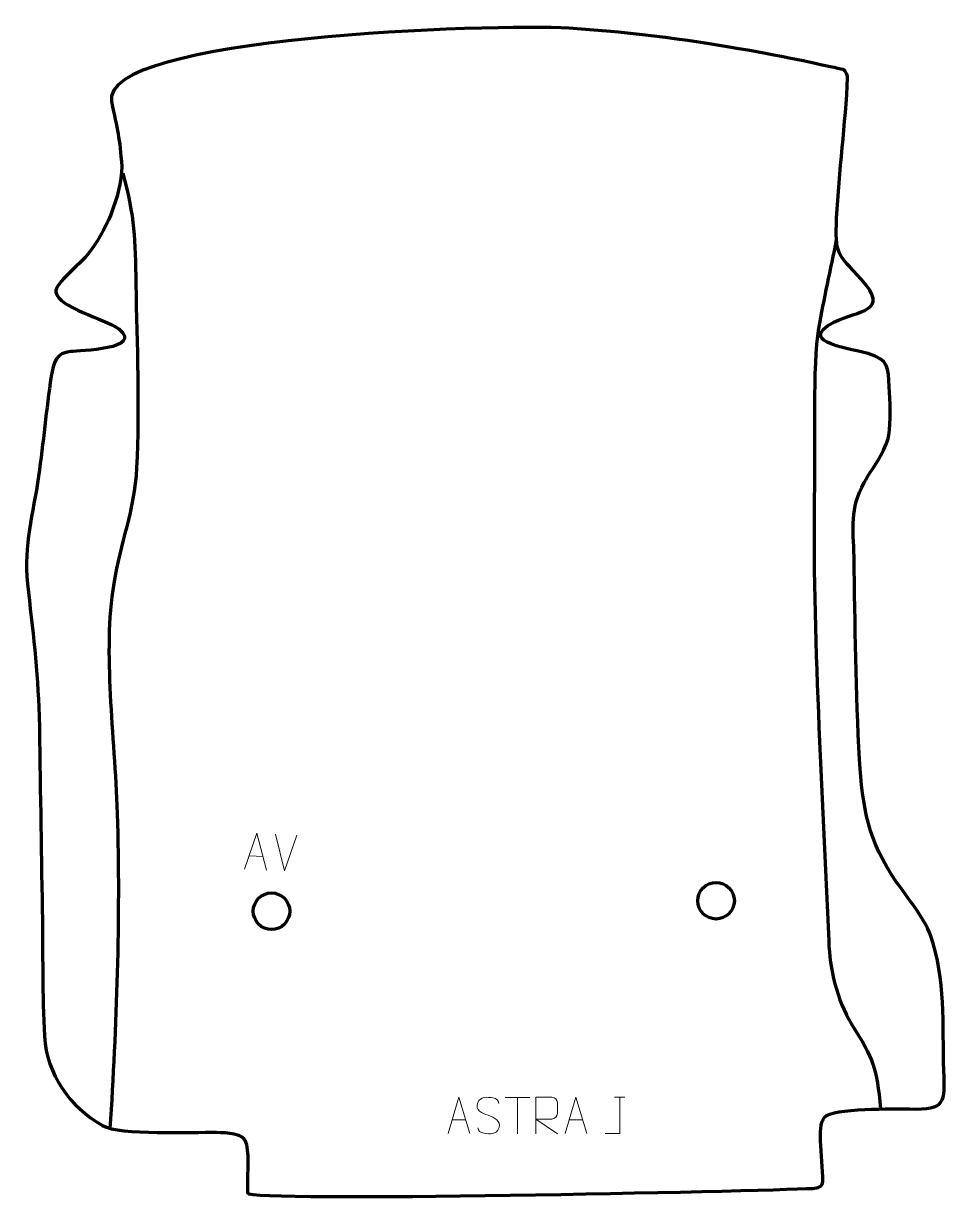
# Model space of a CAD drawing. Header units: millimetres. Extents: x -667 to -35, y 31 to 838.
import ezdxf

# ---------------------------------------------------------------- set-up
doc = ezdxf.new("R2010")
doc.units = ezdxf.units.MM
doc.header["$MEASUREMENT"] = 0
doc.layers.add('layer 2', color=7, linetype='Continuous')
doc.layers.add('layer 3', color=7, linetype='Continuous')

msp = doc.modelspace()

# ---------------------------------------------------------------- linework, layer by layer
at = {"layer": 'layer 2', "color": 250, "lineweight": 200}
for centre in [(-497.37, 230.2145), (-193.0991, 237.3583)]:
    msp.add_ellipse(centre, major_axis=(0, 12.5), ratio=1, dxfattribs=at)
at = {"layer": 'layer 2', "color": 142, "lineweight": 158}
for points in [[(-599.109, 735.571), (-590.9359, 704.5593), (-590.7624, 691.1153), (-590.2017, 659.4873), (-590.2017, 659.4873), (-589.4612, 618.2347), (-587.7276, 574.9138), (-589.6909, 533.8218), (-589.6909, 533.8218), (-591.2964, 503.9354), (-600.8805, 482.6716), (-605.3747, 454.6188), (-605.3747, 454.6188), (-613.1095, 406.3384), (-604.7618, 352.0828), (-603.0065, 297.144), (-603.0065, 297.144), (-600.6934, 224.7466), (-603.5916, 150.5774), (-607.9058, 81.5255)], [(-110.8184, 689.7887), (-114.8168, 669.8154), (-119.5364, 649.1479), (-122.9038, 629.1547), (-122.9038, 629.1547), (-127.309, 603.001), (-125.233, 550.0155), (-125.7557, 521.5729), (-125.7557, 521.5729), (-127.6036, 419.5535), (-120.0463, 312.393), (-116.0366, 209.9506), (-116.0366, 209.9506), (-115.2846, 190.7418), (-110.528, 169.3733), (-100.345, 152.9646), (-100.345, 152.9646), (-84.8004, 127.9159), (-83.5246, 123.8647), (-80.4614, 94.8033)]]:
    msp.add_open_spline(points, degree=3, knots=[0, 0, 0, 0, 0.16666667, 0.16666667, 0.16666667, 0.16666667, 0.33333333, 0.33333333, 0.33333333, 0.33333333, 0.5, 0.5, 0.5, 0.5, 0.66666667, 0.66666667, 0.66666667, 0.66666667, 1, 1, 1, 1], dxfattribs=at)
at = {"layer": 'layer 3', "color": 242, "lineweight": 158}
msp.add_open_spline([(-103.0521, 801.0983), (-104.4956, 768.9429), (-108.8833, 736.9923), (-110.5984, 704.8245), (-110.5984, 704.8245), (-111.5728, 679.8097), (-110.6887, 681.0371), (-93.6329, 662.7556), (-93.6329, 662.7556), (-73.4996, 640.0252), (-95.5248, 641.9813), (-112.4215, 633.3848), (-112.4215, 633.3848), (-139.7791, 619.4662), (-97.7806, 614.8648), (-88.9601, 612.0019), (-88.9601, 612.0019), (-74.6113, 607.3447), (-75.328, 602.5316), (-74.5431, 589.2378), (-74.5431, 589.2378), (-73.9901, 579.8714), (-73.4157, 565.1638), (-74.8152, 556.0151), (-74.8152, 556.0151), (-77.1699, 544.7795), (-85.0503, 535.3746), (-90.6744, 525.5306), (-90.6744, 525.5306), (-90.6744, 525.5306), (-91.6676, 523.7487), (-91.6676, 523.7487), (-91.6676, 523.7487), (-101.8531, 505.1599), (-99.0421, 493.0789), (-98.6775, 472.7456), (-98.6775, 472.7456), (-97.9506, 426.9082), (-97.4736, 379.7419), (-94.9365, 334.0344), (-94.9365, 334.0344), (-92.8709, 301.0514), (-88.9661, 278.0413), (-69.7505, 250.3233), (-69.7505, 250.3233), (-62.1246, 239.3231), (-50.9427, 226.1433), (-46.3596, 213.8575), (-46.3596, 213.8575), (-35.6261, 182.5208), (-38.3947, 153.4351), (-37.1903, 121.0185), (-37.1903, 121.0185), (-36.3815, 99.2489), (-35.4571, 94.1356), (-60.6956, 94.8039), (-60.6956, 94.8039), (-70.5097, 95.0242), (-113.3162, 95.4085), (-118.9155, 89.305), (-118.9155, 89.305), (-121.979, 85.4176), (-121.7008, 77.583), (-121.5403, 72.8464), (-121.5403, 72.8464), (-121.2487, 64.2395), (-119.9143, 53.4475), (-120.1182, 45.2262), (-120.1182, 45.2262), (-120.2144, 41.3478), (-123.5482, 40.6274), (-126.9207, 40.4617), (-126.9207, 40.4617), (-163.7246, 38.6541), (-513.4876, 30.8269), (-513.8192, 37.3641), (-513.8192, 37.3641), (-514.2867, 46.5824), (-512.4794, 61.3107), (-514.531, 70.5462), (-514.531, 70.5462), (-516.4289, 79.0899), (-528.0076, 78.5593), (-535.0162, 78.8789), (-535.0162, 78.8789), (-551.3418, 79.0334), (-601.033, 76.6672), (-613.0788, 83.4196), (-613.0788, 83.4196), (-635.5575, 96.7065), (-651.0756, 118.0643), (-652.7825, 144.5476), (-652.7825, 144.5476), (-654.3595, 172.7738), (-653.797, 202.2083), (-654.2746, 230.6296), (-654.2746, 230.6296), (-655.0194, 275.0171), (-655.6726, 319.4056), (-656.4044, 363.793), (-656.4044, 363.793), (-657.3333, 394.7968), (-660.9205, 423.7183), (-664.3983, 454.4051), (-664.3983, 454.4051), (-667.0476, 481.0663), (-660.5918, 502.1195), (-656.7656, 528.0924), (-656.7656, 528.0924), (-653.5189, 550.8294), (-651.4712, 573.8247), (-648.1537, 596.4601), (-648.1537, 596.4601), (-646.7913, 605.7552), (-644.7578, 612.6042), (-634.6828, 613.388), (-634.6828, 613.388), (-628.9811, 613.7854), (-584.2545, 614.9575), (-601.9389, 628.8925), (-601.9389, 628.8925), (-612.2591, 636.4237), (-642.7041, 642.9278), (-645.0127, 654.1436), (-645.0127, 654.1436), (-646.1233, 659.539), (-627.922, 673.8286), (-623.787, 679.0566), (-623.787, 679.0566), (-610.5418, 695.8029), (-600.6179, 718.4901), (-599.8707, 739.9894), (-599.8707, 739.9894), (-601.129, 760.0334), (-603.0661, 765.012), (-606.7742, 784.494), (-606.7742, 784.494), (-615.2342, 828.943), (-344.4782, 837.9188), (-293.9721, 834.7319), (-293.9721, 834.7319), (-200.7631, 828.8502), (-122.6948, 809.7436), (-105.9418, 806.4073), (-105.9418, 806.4073), (-103.9222, 806.0052), (-103.0588, 801.3519), (-103.0521, 801.0983)], degree=3, knots=[0, 0, 0, 0, 0.02631579, 0.02631579, 0.02631579, 0.02631579, 0.05263158, 0.05263158, 0.05263158, 0.05263158, 0.07894737, 0.07894737, 0.07894737, 0.07894737, 0.10526316, 0.10526316, 0.10526316, 0.10526316, 0.13157895, 0.13157895, 0.13157895, 0.13157895, 0.15789474, 0.15789474, 0.15789474, 0.15789474, 0.18421053, 0.18421053, 0.18421053, 0.18421053, 0.21052632, 0.21052632, 0.21052632, 0.21052632, 0.23684211, 0.23684211, 0.23684211, 0.23684211, 0.26315789, 0.26315789, 0.26315789, 0.26315789, 0.28947368, 0.28947368, 0.28947368, 0.28947368, 0.31578947, 0.31578947, 0.31578947, 0.31578947, 0.34210526, 0.34210526, 0.34210526, 0.34210526, 0.36842105, 0.36842105, 0.36842105, 0.36842105, 0.39473684, 0.39473684, 0.39473684, 0.39473684, 0.42105263, 0.42105263, 0.42105263, 0.42105263, 0.44736842, 0.44736842, 0.44736842, 0.44736842, 0.47368421, 0.47368421, 0.47368421, 0.47368421, 0.5, 0.5, 0.5, 0.5, 0.52631579, 0.52631579, 0.52631579, 0.52631579, 0.55263158, 0.55263158, 0.55263158, 0.55263158, 0.57894737, 0.57894737, 0.57894737, 0.57894737, 0.60526316, 0.60526316, 0.60526316, 0.60526316, 0.63157895, 0.63157895, 0.63157895, 0.63157895, 0.65789474, 0.65789474, 0.65789474, 0.65789474, 0.68421053, 0.68421053, 0.68421053, 0.68421053, 0.71052632, 0.71052632, 0.71052632, 0.71052632, 0.73684211, 0.73684211, 0.73684211, 0.73684211, 0.76315789, 0.76315789, 0.76315789, 0.76315789, 0.78947368, 0.78947368, 0.78947368, 0.78947368, 0.81578947, 0.81578947, 0.81578947, 0.81578947, 0.84210526, 0.84210526, 0.84210526, 0.84210526, 0.86842105, 0.86842105, 0.86842105, 0.86842105, 0.89473684, 0.89473684, 0.89473684, 0.89473684, 0.92105263, 0.92105263, 0.92105263, 0.92105263, 0.94736842, 0.94736842, 0.94736842, 0.94736842, 1, 1, 1, 1], dxfattribs=at)
at = {"layer": 'layer 3', "color": 250, "lineweight": 9}
for points, knots in [([(-515.8088, 258.9777), (-515.8088, 258.9777), (-507.3258, 283.5755), (-507.3258, 283.5755), (-507.3258, 283.5755), (-507.3258, 283.5755), (-500.8829, 258.3074), (-500.8829, 258.3074)], [0, 0, 0, 0, 0.33333333, 0.33333333, 0.33333333, 0.33333333, 1, 1, 1, 1]), ([(-376.499, 78.0155), (-376.499, 78.0155), (-369.128, 102.969), (-369.128, 102.969), (-369.128, 102.969), (-369.128, 102.969), (-361.5581, 78.0155), (-361.5581, 78.0155)], [0, 0, 0, 0, 0.33333333, 0.33333333, 0.33333333, 0.33333333, 1, 1, 1, 1]), ([(-349.0285, 90.4923), (-353.2768, 91.9627), (-358.1849, 93.7585), (-356.1798, 99.2788), (-356.1798, 99.2788), (-354.6763, 103.4187), (-349.4627, 103.0302), (-345.8591, 102.4291), (-345.8591, 102.4291), (-342.9985, 101.9519), (-342.1338, 100.7387), (-341.8232, 98.6546)], [0, 0, 0, 0, 0.25, 0.25, 0.25, 0.25, 0.5, 0.5, 0.5, 0.5, 1, 1, 1, 1]), ([(-316.3659, 77.8417), (-316.3659, 77.8417), (-316.3659, 102.7952), (-316.3659, 102.7952), (-316.3659, 102.7952), (-312.7711, 102.7952), (-309.1756, 102.7952), (-305.5804, 102.7952), (-305.5804, 102.7952), (-303.2551, 102.7575), (-301.6978, 101.2675), (-301.7019, 98.9011), (-301.7019, 98.9011), (-301.7023, 96.8656), (-301.7023, 93.8062), (-301.7019, 91.7702), (-301.7019, 91.7702), (-301.7084, 89.8947), (-303.5207, 87.9529), (-305.5302, 87.9338), (-305.5302, 87.9338), (-305.5302, 87.9338), (-316.3659, 87.9338), (-316.3659, 87.9338), (-316.3659, 87.9338), (-316.3659, 87.9338), (-301.7112, 77.8417), (-301.7112, 77.8417)], [0, 0, 0, 0, 0.125, 0.125, 0.125, 0.125, 0.25, 0.25, 0.25, 0.25, 0.375, 0.375, 0.375, 0.375, 0.5, 0.5, 0.5, 0.5, 0.625, 0.625, 0.625, 0.625, 0.75, 0.75, 0.75, 0.75, 1, 1, 1, 1]), ([(-296.499, 78.0155), (-296.499, 78.0155), (-289.128, 102.969), (-289.128, 102.969), (-289.128, 102.969), (-289.128, 102.969), (-281.5581, 78.0155), (-281.5581, 78.0155)], [0, 0, 0, 0, 0.33333333, 0.33333333, 0.33333333, 0.33333333, 1, 1, 1, 1]), ([(-269.0505, 78.0154), (-269.0505, 78.0154), (-259.0285, 78.0154), (-259.0285, 78.0154), (-259.0285, 78.0154), (-259.0285, 78.0154), (-259.0285, 102.969), (-259.0285, 102.969)], [0, 0, 0, 0, 0.33333333, 0.33333333, 0.33333333, 0.33333333, 1, 1, 1, 1]), ([(-349.0285, 90.4922), (-345.0099, 88.8455), (-339.9804, 86.9572), (-341.8144, 81.5969), (-341.8144, 81.5969), (-343.2742, 77.3305), (-348.185, 77.5872), (-351.9111, 78.1419), (-351.9111, 78.1419), (-354.6611, 78.5517), (-355.882, 79.7652), (-356.26, 81.8774)], [0, 0, 0, 0, 0.25, 0.25, 0.25, 0.25, 0.5, 0.5, 0.5, 0.5, 1, 1, 1, 1])]:
    msp.add_open_spline(points, degree=3, knots=knots, dxfattribs=at)
for points in [[(-488.4772, 257.7431), (-488.4772, 257.7431), (-494.6721, 283), (-494.6721, 283)], [(-480.0433, 282.3431), (-480.0433, 282.3431), (-488.4771, 257.7431), (-488.4771, 257.7431)], [(-512.674, 268.0957), (-512.674, 268.0957), (-503.1879, 267.6697), (-503.1879, 267.6697)], [(-337.5275, 102.7717), (-337.5275, 102.7717), (-320.5403, 102.7717), (-320.5403, 102.7717)], [(-329.0337, 77.8417), (-329.0337, 77.8417), (-329.0337, 102.7952), (-329.0337, 102.7952)], [(-262.6126, 102.969), (-262.6126, 102.969), (-255.4444, 102.969), (-255.4444, 102.969)], [(-373.7764, 87.2649), (-373.7764, 87.2649), (-364.2807, 87.2649), (-364.2807, 87.2649)], [(-293.7764, 87.2649), (-293.7764, 87.2649), (-284.2807, 87.2649), (-284.2807, 87.2649)]]:
    msp.add_open_spline(points, degree=3, dxfattribs=at)

doc.saveas('drawing.dxf')
